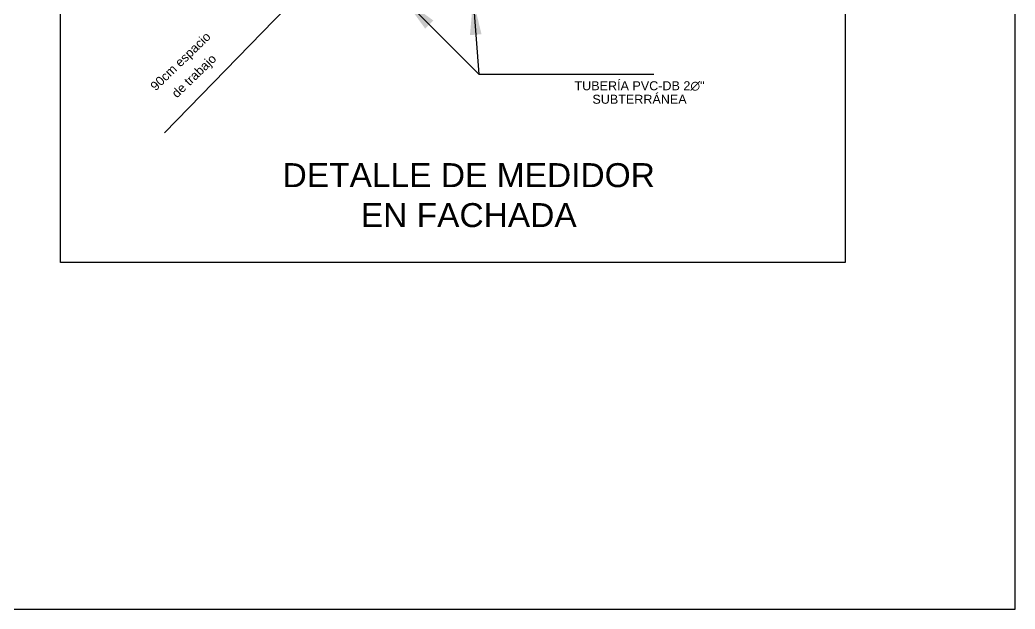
# Model space of a CAD drawing. Header units: metres. Extents: x 227 to 376, y 149 to 264.
# Drawn here: x 255.43 to 283.7, y 149.48 to 166.22 of the extents above; entities that cross this region are included whole.
import ezdxf
from ezdxf.enums import TextEntityAlignment as Align

# ---------------------------------------------------------------- set-up
doc = ezdxf.new("R2010")
doc.units = ezdxf.units.M
doc.layers.add('Esquemas', color=7, linetype='Continuous', lineweight=25)
doc.layers.add('textos', color=7, linetype='Continuous', lineweight=13)
doc.styles.add('0.3', font='', dxfattribs={"height": 0.3})
doc.styles.add('0.8', font='', dxfattribs={"height": 0.8})
doc.styles.get("Standard").update_dxf_attribs({"font": '', "height": 0.1})
doc.styles.get('0.3').set_extended_font_data('@Arial Unicode MS')
doc.styles.get('0.8').set_extended_font_data('@Arial Unicode MS')
doc.styles.get('Standard').set_extended_font_data('@Arial Unicode MS')
doc.dimstyles.get("Standard").update_dxf_attribs({"dimtxt": 0.1, "dimasz": 0.18, "dimexe": 0.18, "dimexo": 0.0625, "dimgap": 0.09, "dimtad": 0, "dimtih": 1, "dimtoh": 1, "dimzin": 0, "dimdsep": 46, "dimtxsty": 'Standard', "dimcen": 0.09, "dimclrd": 256, "dimclre": 256, "dimadec": 0, "dimazin": 0, "dimtfac": 1, "dimtofl": 0, "dimtmove": 0, "dimatfit": 3, "dimfxl": 1, "dimtolj": 1, "dimtzin": 0, "dimarcsym": 0})

msp = doc.modelspace()

# ---------------------------------------------------------------- linework, layer by layer
at = {"layer": 'Esquemas'}
for points in [[(227.174, 149.48), (283.696, 149.48), (283.696, 217.113), (227.174, 217.113)], [(256.59, 190.808), (278.869, 190.808), (278.869, 159.328), (256.59, 159.328)]]:
    msp.add_lwpolyline(points, close=True, dxfattribs=at)
at = {"layer": 'textos', "color": 0}
msp.add_lwpolyline([(264.046, 167.651), (259.54, 163.012)], dxfattribs=at)

# ---------------------------------------------------------------- texts
at = {"layer": 'textos', "color": 0, "style": '0.3'}
for s, height, p in [('90cm espacio ', 0.25541, (260.118, 164.988)), ('de trabajo', 0.2554, (260.464, 164.539))]:
    msp.add_text(s, height=height, rotation=43.9793, dxfattribs=at).set_placement(p, align=Align.CENTER)
at = {"layer": 'textos', "color": 0, "insert": (271.134, 164.478), "char_height": 0.25541, "attachment_point": 1, "line_spacing_factor": 0.9, "style": '0.3'}
msp.add_mtext('\\pxqc;TUBERÍA PVC-DB 2∅" \\PSUBTERRÁNEA', dxfattribs=at)
at = {"layer": 'textos', "color": 0, "insert": (261.942, 162.151), "char_height": 0.6811, "attachment_point": 1, "style": '0.8'}
msp.add_mtext_dynamic_manual_height_columns('\\pxqc;DETALLE DE MEDIDOR\\PEN FACHADA', width=12.47823, gutter_width=2.049, heights=[5.582], dxfattribs=at)

# ---------------------------------------------------------------- leaders
at = {"layer": 'textos', "color": 0, "linetype": 'ByBlock', "lineweight": -2}
for points in [[(266.352, 166.799), (268.463, 164.68), (273.433, 164.68)], [(268.305, 166.799), (268.463, 164.68), (273.433, 164.68)]]:
    msp.add_leader(points, dimstyle='Standard', override={"dimasz": 1, "dimgap": 0.09, "dimtad": 0, "dimfxl": 0, "dimfxlon": 1}, dxfattribs=at)

doc.saveas('drawing.dxf')
